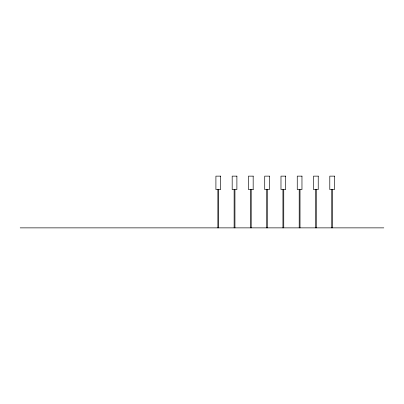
<?xml version="1.0" encoding="UTF-8"?>
<svg xmlns="http://www.w3.org/2000/svg" width="404" height="404" viewBox="0 0 404 404"><rect width="100%" height="100%" fill="white"/><g stroke="black" fill="none" stroke-linecap="round" stroke-linejoin="round"><path stroke-width="0.61" d="M253.162 176.134L248.45 176.134L248.445 189.557L253.162 189.557M20.2 227.866L383.8 227.866M332.553 189.557L332.553 227.866M331.74 189.557L331.74 227.866M316.287 189.557L316.287 227.866M315.474 189.557L315.474 227.866M300.015 189.557L300.015 227.866M299.202 189.557L299.202 227.866M283.749 189.557L283.749 227.866M282.936 189.557L282.936 227.866M267.478 189.557L267.478 227.866M266.665 189.557L266.665 227.866M253.167 176.134L253.167 189.557M251.212 189.557L251.212 227.866M250.399 189.557L250.399 227.866M234.941 189.557L234.941 227.866M234.128 189.557L234.128 227.866M218.675 189.557L218.675 227.866M217.862 189.557L217.862 227.866M220.624 176.134L215.913 176.134L215.908 189.557L220.624 189.557L220.629 176.134M236.89 176.134L232.184 176.134L232.179 189.557L236.89 189.557L236.896 176.134M269.428 176.134L264.721 176.134L264.716 189.557L269.428 189.557L269.433 176.134M285.699 176.134L280.987 176.134L280.982 189.557L285.699 189.557L285.699 176.134M301.965 176.134L297.258 176.134L297.253 189.557L301.965 189.557L301.97 176.134M318.236 176.134L313.524 176.134L313.519 189.557L318.236 189.557L318.236 176.134M334.502 176.134L329.795 176.134L329.79 189.557L334.502 189.557L334.507 176.134"/></g></svg>
